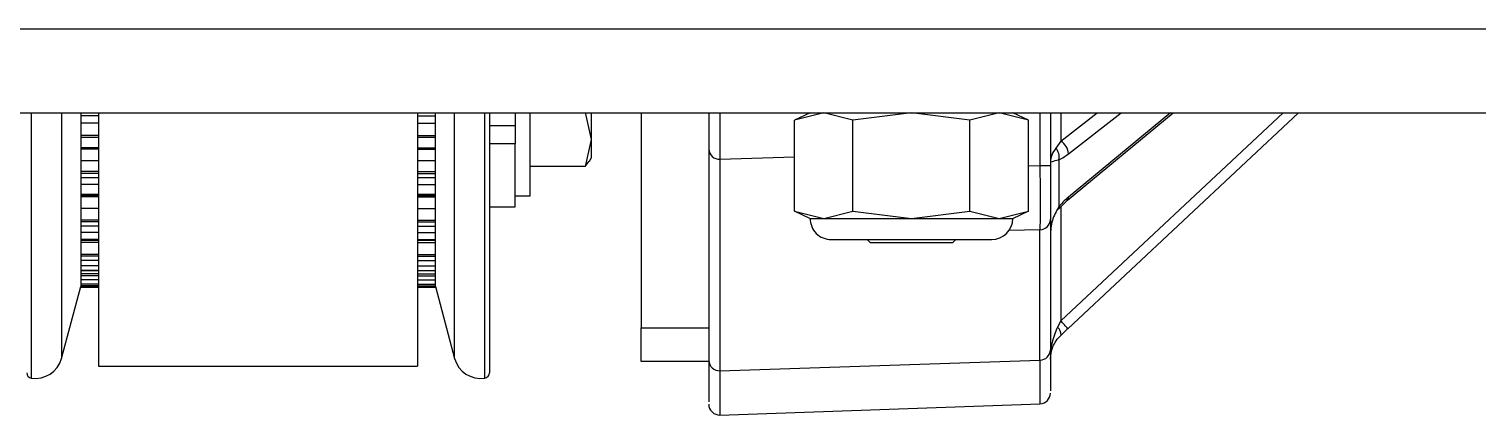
# Model space of a CAD drawing. Header units: inches. Extents: x 0 to 11, y 0 to 8.4.
# Drawn here: x 6.3688 to 6.592, y 3.4485 to 3.508 of the extents above; entities that cross this region are included whole.
import ezdxf

# ---------------------------------------------------------------- set-up
doc = ezdxf.new("R2010")
doc.units = ezdxf.units.IN
doc.header["$MEASUREMENT"] = 0

msp = doc.modelspace()

# ---------------------------------------------------------------- linework, layer by layer
at = {"color": 7, "linetype": 'Continuous', "lineweight": 25}
for p, q in [((6.108999999999992, 3.507989700638684), (8.358999999999993, 3.507989700638684)), ((6.108999999999992, 3.495073033972017), (8.358999999999993, 3.495073033972017)), ((6.369143414792112, 3.495073033972017), (6.369143414792112, 3.454193228470726)), ((6.373805198441645, 3.495073033972017), (6.373805198441645, 3.457232487940006)), ((6.376770833333445, 3.495073033972017), (6.376770833333445, 3.494062089309406)), ((6.379497867453792, 3.49458780992089), (6.376770833333445, 3.49458780992089)), ((6.376770833333445, 3.494062089309406), (6.376770833333445, 3.493461511660696)), ((6.379497867453792, 3.495073033972017), (6.379497867453766, 3.456029944234422)), ((6.428710465878989, 3.495073033972017), (6.428710465878963, 3.456029944234423)), ((6.428710465878989, 3.494593681965396), (6.431437500000111, 3.494593681965396)), ((6.431437500000111, 3.494067957293646), (6.431437500000111, 3.495073033972017)), ((6.431437500000111, 3.493467346227217), (6.431437500000111, 3.494067957293646)), ((6.434403134891912, 3.457232488044062), (6.434403134891911, 3.495073033972017)), ((6.439064918541443, 3.454193228574783), (6.439064918541443, 3.495073033972017)), ((6.439770833333445, 3.495073033972017), (6.439770833333445, 3.455016763006225)), ((6.443729166666778, 3.495073033972017), (6.443729166666778, 3.493100192411211)), ((6.446079166666777, 3.482256359473493), (6.446079166666777, 3.495073033972017)), ((6.454548787526392, 3.495103195604643), (6.455479166666778, 3.490958468550525)), ((6.455479166666778, 3.495073033972017), (6.455479166666778, 3.490958468550525)), ((6.463166666666597, 3.495073033972017), (6.463166666666631, 3.461948033972035)), ((6.473583333333263, 3.495073033972017), (6.473583333333297, 3.46194803397204)), ((6.475308165827935, 3.495073033972017), (6.475308165827935, 3.487926761764687)), ((6.489208333333326, 3.495073033972037), (6.486781666452168, 3.493941460621562)), ((6.491301686399194, 3.495073033972037), (6.48679113742115, 3.493945877006928)), ((6.48679113742115, 3.479924149270479), (6.48679113742115, 3.493945877006928)), ((6.495812235377238, 3.493945877006928), (6.491301686399194, 3.495073033972037)), ((6.504833333333327, 3.495073033972037), (6.495812235377238, 3.493945877006928)), ((6.495812235377238, 3.479924149270478), (6.495812235377238, 3.493945877006928)), ((6.513854431289414, 3.493945877006928), (6.504833333333327, 3.495073033972037)), ((6.518364980267457, 3.495073033972037), (6.513854431289414, 3.493945877006928)), ((6.513854431289414, 3.479924149270478), (6.513854431289414, 3.493945877006928)), ((6.522875529245502, 3.493945877006928), (6.518364980267457, 3.495073033972037)), ((6.522885000214485, 3.493941460621561), (6.520458333333326, 3.495073033972037)), ((6.522875529245502, 3.479924149270479), (6.522875529245502, 3.493945877006928)), ((6.524641499161268, 3.495073033972017), (6.524641499161268, 3.486911988816778)), ((6.526250000000097, 3.495073033972039), (6.526250000000097, 3.486911988816778)), ((6.527858500838926, 3.495073033972017), (6.527858500838926, 3.490709299989015)), ((6.527858500838926, 3.490709299989015), (6.533474506181024, 3.495073033972017)), ((6.527858500838926, 3.463021496648388), (6.562122177801639, 3.495073033972017)), ((6.528862045291726, 3.481587414627951), (6.545180502335057, 3.495073033972017)), ((6.564503729584414, 3.495073033972039), (6.528938900296564, 3.461804349628308)), ((6.529050284811693, 3.488751954401491), (6.537185339967251, 3.495073033972017)), ((6.544757436170213, 3.495073033972017), (6.529050284811693, 3.482092599385698)), ((6.376770833333445, 3.493461511660696), (6.376770833333445, 3.491579580257532)), ((6.379497867453792, 3.493461511660696), (6.376770833333445, 3.493461511660696)), ((6.376770833333445, 3.491579580257532), (6.376770833333445, 3.491307620529745)), ((6.379497867453791, 3.491579580257532), (6.376770833333445, 3.491579580257532)), ((6.428710465878989, 3.493467346227217), (6.431437500000111, 3.493467346227217)), ((6.428710465878988, 3.491585221897123), (6.431437500000111, 3.491585221897123)), ((6.431437500000111, 3.491585221897123), (6.431437500000111, 3.493467346227217)), ((6.431437500000111, 3.491313206138546), (6.431437500000111, 3.491585221897123)), ((6.439770833333443, 3.493100192411211), (6.443729166666778, 3.493100192411211)), ((6.443729166666778, 3.493100192411211), (6.443729166666778, 3.490308039136448)), ((6.376770833333445, 3.491307620529745), (6.376770833333445, 3.484563978798911)), ((6.376770833333445, 3.491301027816921), (6.379497867453791, 3.491301027816921)), ((6.379497867453791, 3.489677671709276), (6.376770833333445, 3.489677671709276)), ((6.379497867453791, 3.489489913173961), (6.376770833333445, 3.489489913173961)), ((6.428710465878988, 3.491306602528422), (6.431437500000111, 3.491306602528422)), ((6.428710465878988, 3.489682362784794), (6.431437500000111, 3.489682362784794)), ((6.428710465878988, 3.489494602486009), (6.431437500000111, 3.489494602486009)), ((6.431437500000111, 3.484568756755012), (6.431437500000111, 3.491313206138546)), ((6.443729166666778, 3.490308039136448), (6.439770833333443, 3.490308039136448)), ((6.443729166666778, 3.480589692806833), (6.443729166666778, 3.490308039136448)), ((6.455479166666778, 3.490958468550525), (6.454548787526392, 3.486813741496407)), ((6.455479166666778, 3.490958468550525), (6.455479166666778, 3.488089692806826)), ((6.527858500838927, 3.490709299989014), (6.527104269575527, 3.489648717746956)), ((6.37949786745379, 3.487697380227841), (6.376770833333445, 3.487697380227841)), ((6.428710465878988, 3.487702091348111), (6.431437500000111, 3.487702091348111)), ((6.454548787526392, 3.486813741496407), (6.455127004038276, 3.487646664787834)), ((6.455199289250135, 3.487604930901309), (6.455479166666778, 3.488089692806826)), ((6.475308165827935, 3.487926761764687), (6.486791137421143, 3.488306249296667)), ((6.475308165827935, 3.487926761764687), (6.475308165827935, 3.45534064343375)), ((6.524641499161269, 3.486911988816778), (6.522875529245495, 3.486867878966847)), ((6.526250000000097, 3.486911988816778), (6.524641499161269, 3.486911988816778)), ((6.527541822284894, 3.48784013977081), (6.527541822284894, 3.480585714790149)), ((6.37949786745379, 3.486008330083626), (6.376770833333445, 3.486008330083626)), ((6.37949786745379, 3.485740821566596), (6.376770833333445, 3.485740821566596)), ((6.379497867453789, 3.485076619174249), (6.376770833333445, 3.485076619174248)), ((6.428710465878988, 3.486013102224317), (6.431437500000111, 3.486013102224317)), ((6.428710465878988, 3.485745604335022), (6.431437500000111, 3.485745604335022)), ((6.428710465878986, 3.485081407726253), (6.431437500000111, 3.485081407726253)), ((6.454548787526392, 3.486813741496406), (6.446079166666777, 3.486813741496406)), ((6.376770833333445, 3.484563978798911), (6.376770833333445, 3.484029413762044)), ((6.376770833333445, 3.484029413762044), (6.376770833333445, 3.482510869247879)), ((6.379497867453789, 3.484029413762044), (6.376770833333445, 3.484029413762044)), ((6.376770833333445, 3.482510869247879), (6.376770833333445, 3.482339903030653)), ((6.379497867453789, 3.482510869247879), (6.376770833333445, 3.482510869247879)), ((6.428710465878986, 3.484034151155442), (6.431437500000111, 3.484034151155442)), ((6.428710465878985, 3.482515392309983), (6.431437500000111, 3.482515392309983)), ((6.431437500000111, 3.484034151155442), (6.431437500000111, 3.484568756755012)), ((6.431437500000111, 3.482515392309983), (6.431437500000111, 3.484034151155442)), ((6.431437500000111, 3.482344372434859), (6.431437500000111, 3.482515392309983)), ((6.376770833333445, 3.482341377354586), (6.376770833333445, 3.477106306306572)), ((6.376770833333445, 3.482339903030653), (6.379497867453789, 3.482339903030653)), ((6.379497867453788, 3.482317024075), (6.376770833333445, 3.482317024075)), ((6.379497867453788, 3.482134493162533), (6.376770833333445, 3.482134493162533)), ((6.379497867453788, 3.480323293104523), (6.376770833333445, 3.480323293104523)), ((6.428710465878985, 3.482344372434859), (6.431437500000111, 3.482344372434859)), ((6.428710465878985, 3.482320583376034), (6.431437500000111, 3.482320583376034)), ((6.428710465878985, 3.482138048369424), (6.431437500000111, 3.482138048369424)), ((6.428710465878985, 3.480326847437291), (6.431437500000111, 3.480326847437291)), ((6.431437500000111, 3.477109887505213), (6.431437500000111, 3.48234584160698)), ((6.439770833333443, 3.480589692806833), (6.443729166666778, 3.480589692806833)), ((6.443729166666778, 3.482256359473493), (6.446079166666777, 3.482256359473493)), ((6.527571050565537, 3.480296867994368), (6.528862083215442, 3.481587445971786)), ((6.527858500838922, 3.480584217034274), (6.527858500838922, 3.463021496648386)), ((6.379497867453787, 3.478544835986905), (6.376770833333445, 3.478544835986905)), ((6.379497867453787, 3.478261457709663), (6.376770833333445, 3.478261457709663)), ((6.428710465878984, 3.478548429515422), (6.431437500000111, 3.478548429515422)), ((6.428710465878984, 3.478265058398612), (6.431437500000111, 3.478265058398612)), ((6.486747025433867, 3.479944719027966), (6.489208333333326, 3.47879699230537)), ((6.48679113742115, 3.479924149270479), (6.491301686399194, 3.47879699230537)), ((6.489208333333326, 3.47879699230537), (6.491301686399194, 3.47879699230537)), ((6.491301686399194, 3.47879699230537), (6.495812235377238, 3.479924149270478)), ((6.491301686399194, 3.47879699230537), (6.504833333333327, 3.47879699230537)), ((6.495812235377238, 3.479924149270478), (6.504833333333327, 3.47879699230537)), ((6.504833333333327, 3.47879699230537), (6.513854431289414, 3.479924149270478)), ((6.504833333333327, 3.47879699230537), (6.518364980267457, 3.47879699230537)), ((6.513854431289414, 3.479924149270478), (6.518364980267457, 3.47879699230537)), ((6.518364980267457, 3.47879699230537), (6.522875529245502, 3.479924149270479)), ((6.518364980267457, 3.47879699230537), (6.520458333333326, 3.47879699230537)), ((6.520458333333326, 3.47879699230537), (6.522919641232786, 3.479944719027966)), ((6.526250000000097, 3.478636325222556), (6.526250000000097, 3.458547320948424)), ((6.379497867453787, 3.477594414906889), (6.376770833333445, 3.477594414906889)), ((6.376770833333445, 3.477106306306572), (6.376770833333445, 3.476649695181129)), ((6.376770833333445, 3.476649695181129), (6.376770833333445, 3.475528459331091)), ((6.379497867453786, 3.476649695181129), (6.376770833333445, 3.476649695181129)), ((6.428710465878984, 3.477598013000378), (6.431437500000111, 3.477598013000378)), ((6.428710465878983, 3.476653229578187), (6.431437500000111, 3.476653229578187)), ((6.431437500000111, 3.476653229578187), (6.431437500000111, 3.477109887505213)), ((6.431437500000111, 3.475531762780299), (6.431437500000111, 3.476653229578187)), ((6.524641499161268, 3.477060008347466), (6.519877394709238, 3.476941012021107)), ((6.524641499161268, 3.456971004073334), (6.524641499161268, 3.477060008347466)), ((6.376770833333445, 3.475528459331091), (6.376770833333445, 3.475440328603084)), ((6.379497867453786, 3.475528459331091), (6.376770833333445, 3.475528459331091)), ((6.376770833333445, 3.475465221441111), (6.376770833333445, 3.471855663912433)), ((6.376770833333445, 3.475440328603084), (6.379497867453786, 3.475440328603084)), ((6.379497867453786, 3.475084373910251), (6.376770833333445, 3.475084373910251)), ((6.428710465878983, 3.475531762780299), (6.431437500000111, 3.475531762780299)), ((6.428710465878983, 3.475443592863213), (6.431437500000111, 3.475443592863214)), ((6.428710465878983, 3.47508669205992), (6.431437500000111, 3.47508669205992)), ((6.431437500000111, 3.475443592863213), (6.431437500000111, 3.475531762780299)), ((6.431437500000111, 3.47185796835788), (6.431437500000111, 3.4754684646154)), ((6.492463541666659, 3.475541783972036), (6.498648437499992, 3.475541783972036)), ((6.49799791666666, 3.475541783972036), (6.498466666666659, 3.475073033972036)), ((6.498466666666659, 3.475073033972036), (6.499319638262565, 3.475073033972036)), ((6.498648437499992, 3.475541783972036), (6.517203124999993, 3.475541783972036)), ((6.499319638262565, 3.475073033972036), (6.511199999999993, 3.475073033972036)), ((6.511199999999993, 3.475073033972036), (6.511668749999992, 3.475541783972036)), ((6.379497867453785, 3.473256237612425), (6.376770833333445, 3.473256237612425)), ((6.379497867453785, 3.472963319777417), (6.376770833333445, 3.472963319777417)), ((6.379497867453784, 3.472308337198175), (6.376770833333445, 3.472308337198175)), ((6.376770833333445, 3.471855663912433), (6.376770833333445, 3.47148720663643)), ((6.376770833333445, 3.47148720663643), (6.376770833333445, 3.470788326006621)), ((6.379497867453784, 3.47148720663643), (6.376770833333445, 3.47148720663643)), ((6.428710465878981, 3.473258572257603), (6.431437500000111, 3.473258572257603)), ((6.428710465878981, 3.47296565795577), (6.431437500000111, 3.47296565795577)), ((6.42871046587898, 3.472310664460009), (6.431437500000111, 3.472310664460009)), ((6.42871046587898, 3.471489459086884), (6.431437500000111, 3.471489459086884)), ((6.431437500000111, 3.471489459086884), (6.431437500000111, 3.47185796835788)), ((6.431437500000111, 3.470790336051662), (6.431437500000111, 3.471489459086884)), ((6.376770833333445, 3.470832754749919), (6.376770833333445, 3.468929342291156)), ((6.376770833333445, 3.470788326006621), (6.376770833333445, 3.470756429625721)), ((6.379497867453784, 3.470788326006621), (6.376770833333445, 3.470788326006621)), ((6.376770833333445, 3.470756429625721), (6.379497867453784, 3.470756429625721)), ((6.379497867453782, 3.470260673508727), (6.376770833333445, 3.470260673508727)), ((6.379497867453782, 3.469964759416353), (6.376770833333445, 3.469964759416353)), ((6.379497867453782, 3.469336468289138), (6.376770833333445, 3.469336468289138)), ((6.42871046587898, 3.470790336051662), (6.431437500000111, 3.470790336051662)), ((6.42871046587898, 3.470758415825922), (6.431437500000111, 3.470758415825922)), ((6.42871046587898, 3.470261697120775), (6.431437500000111, 3.470261697120775)), ((6.42871046587898, 3.469965782855395), (6.431437500000111, 3.469965782855395)), ((6.42871046587898, 3.469337472734459), (6.431437500000111, 3.469337472734459)), ((6.431437500000111, 3.468930318508228), (6.431437500000111, 3.470834704401274)), ((6.431437500000111, 3.470758415825922), (6.431437500000111, 3.470790336051662)), ((6.373805198441645, 3.457232487940006), (6.376770833333445, 3.468300388032902)), ((6.376770833333445, 3.468929342291156), (6.376770833333445, 3.46865726959128)), ((6.376770833333445, 3.46865726959128), (6.376770833333445, 3.468396356020104)), ((6.379497867453781, 3.46865726959128), (6.376770833333445, 3.46865726959128)), ((6.376770833333445, 3.468396356020104), (6.376770833333445, 3.468392836661808)), ((6.379497867453781, 3.468396356020104), (6.376770833333445, 3.468396356020104)), ((6.376770833333445, 3.468392836661808), (6.379497867453781, 3.468392836661808)), ((6.376770833333445, 3.468392710632157), (6.376770833333445, 3.468300388032902)), ((6.376770833333445, 3.468300388032902), (6.376770833333445, 3.468221636217293)), ((6.376770833333445, 3.468221636217293), (6.379497867453781, 3.468221636217293)), ((6.428710465878979, 3.468658189781433), (6.431437500000111, 3.468658189781433)), ((6.428710465878979, 3.468397027762218), (6.431437500000111, 3.468397027762218)), ((6.428710465878979, 3.468393500435974), (6.431437500000111, 3.468393500435974)), ((6.428710465878979, 3.468221208727583), (6.431437500000111, 3.468221208727583)), ((6.431437500000111, 3.468658189781433), (6.431437500000111, 3.468930318508228)), ((6.431437500000111, 3.468397027762218), (6.431437500000111, 3.468658189781433)), ((6.431437500000111, 3.468393500435974), (6.431437500000111, 3.468397027762218)), ((6.431437500000111, 3.468300388136958), (6.431437500000111, 3.468392336816104)), ((6.431437500000111, 3.468300388136958), (6.434403134891912, 3.457232488044062)), ((6.431437500000111, 3.468221208727583), (6.431437500000111, 3.468300388136958)), ((6.527858500838927, 3.463021496648386), (6.527332607831542, 3.462037616291778)), ((6.463166666666631, 3.461948033972035), (6.473583333333297, 3.46194803397204)), ((6.463166666666624, 3.456739700638702), (6.463166666666631, 3.461948033972035)), ((6.473583333333297, 3.46194803397204), (6.473583333333291, 3.456739700638708)), ((6.379497867453766, 3.456029944234422), (6.428710465878963, 3.456029944234423)), ((6.473583333333291, 3.456739700638708), (6.463166666666624, 3.456739700638702)), ((6.475308165827935, 3.45534064343375), (6.524641499161268, 3.456971004073334)), ((6.524641499161268, 3.456971004073334), (6.524641499161268, 3.450231781131039)), ((6.475308165827935, 3.45534064343375), (6.475308165827935, 3.448509023169446)), ((6.475308165827935, 3.448509023169446), (6.524641499161268, 3.450231781131039))]:
    msp.add_line(p, q, dxfattribs=at)
for centre, radius, start, end in [((6.475210019260135, 3.489551196967719), 0.001627397455331743, 181.6943488329967, 273.4575441568079), ((6.525503192596411, 3.488304148129795), 0.002090768984953548, 347.177472365551, 40.02322884790568), ((6.526476479638608, 3.488526320071125), 0.002583676434858133, 5.010063988293336, 57.66253740245474), ((6.527441449534244, 3.480439311273129), 0.0001932038332253597, 257.7489286544974, 310.8940973209543), ((6.527335132872658, 3.480419870306803), 0.0002649998222390003, 331.4609078432389, 38.74303468731714), ((6.528467478008937, 3.482022313591702), 0.0005870296944584884, 311.8359425022555, 6.87659201064024), ((6.492463541666659, 3.47879699230537), 0.003255208333333925, 180, 270.0000000000008), ((6.517203124999993, 3.47879699230537), 0.003255208333333925, 270.0000000000008, 0), ((6.524630425119528, 3.478680137881945), 0.001620167381134425, 270.3916266935229, 358.4504153384483), ((6.516554076660772, 3.451899053380723), 0.01585871212432113, 38.65257849274219, 44.53508846867265), ((6.526435643142278, 3.460894093858915), 0.00145333726582976, 357.0962133161595, 51.88980654304996), ((6.524630425119528, 3.458591133607813), 0.001620167381134437, 270.3916266935229, 358.4504153384326), ((6.369780507498774, 3.458310900627933), 0.004166666666666691, 261.2048461803195, 345.0000000000022), ((6.438427825834783, 3.458310900731989), 0.004166666666666805, 195.0000000000053, 278.7951538196571), ((6.475210019260135, 3.456965078636782), 0.001627397455331797, 181.6943488329654, 273.4575441568392), ((6.369270833333444, 3.455016762902168), 0.0008333333333330188, 180, 261.2048461803287), ((6.438937500000111, 3.455016763006225), 0.0008333333333343518, 278.7951538196683, 0), ((6.524583333333431, 3.451897432509405), 0.001666666666666982, 271.99999999998, 0), ((6.475250000000097, 3.450174674547812), 0.001666666666667488, 180, 272.0000000000405)]:
    msp.add_arc(centre, radius, start, end, dxfattribs=at)
for points, knots in [([(6.527104269575527, 3.489648717746956), (6.526850650731974, 3.489282900227804), (6.526333530457273, 3.488537010634808), (6.526278195981384, 3.487837843858925), (6.526250000000097, 3.487481579649089)], [0, 0, 0, 0, 0.4904445947306047, 1, 1, 1, 1]), ([(6.524641499161269, 3.486911988816778), (6.524645407496003, 3.485815701554623), (6.5246530963848, 3.483658969487944), (6.524655673857667, 3.480772156518047), (6.524653097603407, 3.478392423475758), (6.524645407840744, 3.477509032759689), (6.524641499161268, 3.477060008347466)], [0, 0, 0, 0, 0.254154717253634, 0.4999999977385704, 0.7458517470891, 1, 1, 1, 1]), ([(6.526250000000097, 3.487481579649089), (6.526293692266287, 3.487507793857491), (6.526379823585771, 3.487559470379582), (6.52715826486892, 3.48774749525891), (6.527541822340237, 3.487840139815181)], [0, 0, 0, 0, 0.5072750127460035, 1, 1, 1, 1]), ([(6.526250000000097, 3.486911988816778), (6.526250000000097, 3.485916880778379), (6.526250000000097, 3.483883165586048), (6.526250000000097, 3.481383495433077), (6.526250000000098, 3.479573541401957), (6.526250000000097, 3.478944265942663), (6.526250000000097, 3.478636325222556)], [0, 0, 0, 0, 0.2745649892737199, 0.5611320262936258, 0.7852366275228101, 1, 1, 1, 1]), ([(6.527541822340237, 3.48784013981518), (6.52781326419596, 3.487968048971057), (6.528305630155822, 3.488200062247495), (6.528819646294426, 3.488581019341749), (6.529050284811693, 3.488751954401491)], [0, 0, 0, 0, 0.551301019669428, 0.9999999999999999, 0.9999999999999999, 0.9999999999999999, 0.9999999999999999]), ([(6.527541822284892, 3.480585714790149), (6.527158264805382, 3.479903409270314), (6.526379823495703, 3.478518649929577), (6.526293692236332, 3.476921331056213), (6.526250000000097, 3.476111051094356)], [0, 0, 0, 0, 0.492724980985627, 1, 1, 1, 1]), ([(6.529050284811693, 3.482092599385698), (6.528757599809021, 3.481837411774035), (6.528243197568287, 3.481388912267576), (6.527753074663289, 3.480827635743803), (6.527541822284894, 3.480585714790149)], [0, 0, 0, 0, 0.5689808081984705, 1, 1, 1, 1]), ([(6.527332607831542, 3.462037616291778), (6.527011281347369, 3.461250349361367), (6.526348236067463, 3.459625853255544), (6.526283409943239, 3.457924271113876), (6.526250000000097, 3.457047313509449)], [0, 0, 0, 0, 0.4846222330664068, 1, 1, 1, 1]), ([(6.526250000000097, 3.457047313509449), (6.526320718920143, 3.457708447526784), (6.526425913748522, 3.45869188844252), (6.527088510255386, 3.459959651486307), (6.527623649483763, 3.460536479733869), (6.527887114339497, 3.460820469325675)], [0, 0, 0, 0, 0.5101310165183242, 0.7588230235855888, 1, 1, 1, 1]), ([(6.528938900296564, 3.461804349628308), (6.528738775676072, 3.461617145501033), (6.528383558372068, 3.461284861820864), (6.528037992901761, 3.460961606830415), (6.527887114339497, 3.460820469325675)], [0, 0, 0, 0, 0.5633864629762916, 1, 1, 1, 1]), ([(6.526250000000097, 3.458547320948424), (6.526250000000097, 3.456384841598856), (6.526250000000097, 3.452502546380182), (6.526250000000097, 3.452331398969459), (6.526250000000097, 3.45225558247011)], [0, 0, 0, 0, 0.5570105382938592, 1, 1, 1, 1]), ([(6.473583333333432, 3.456916960308841), (6.473583333333432, 3.454725479698578), (6.473583333333432, 3.450788905158042), (6.473583333333432, 3.450615702004566), (6.473583333333432, 3.450538920587443)], [0, 0, 0, 0, 0.5566973488486233, 0.9999999999999999, 0.9999999999999999, 0.9999999999999999, 0.9999999999999999])]:
    msp.add_open_spline(points, degree=3, knots=knots, dxfattribs=at)

doc.saveas('drawing.dxf')
